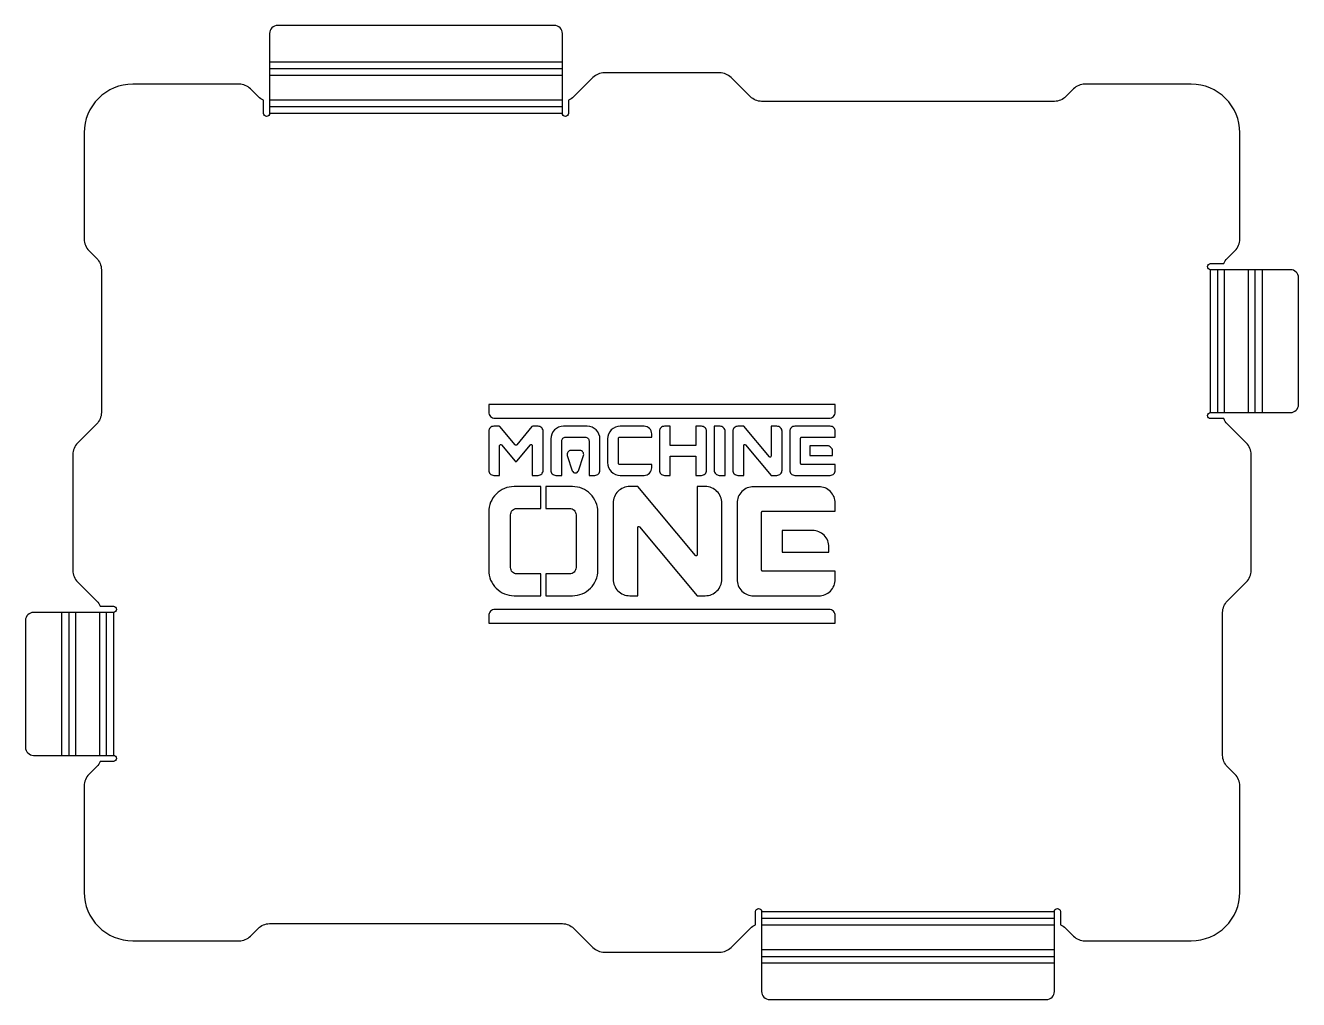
# Model space of a CAD drawing. Header units: inches. Extents: x -14.3 to 25.1, y -18.4 to 11.7.
import ezdxf

# ---------------------------------------------------------------- set-up
doc = ezdxf.new("R2010")
doc.units = ezdxf.units.IN

msp = doc.modelspace()

# ---------------------------------------------------------------- linework, layer by layer
at = {"layer": 'BEND'}
for p, q in [((2.279, 10.395), (-6.782, 10.395)), ((-6.782, 9.221), (2.279, 9.221)), ((22.551, 4.176), (22.551, -0.247)), ((23.725, -0.247), (23.725, 4.176)), ((-13, -6.429), (-13, -10.852)), ((-11.826, -10.852), (-11.826, -6.429)), ((17.507, -15.896), (8.446, -15.896)), ((8.446, -17.071), (17.507, -17.071))]:
    msp.add_line(p, q, dxfattribs=at)
at = {"layer": 'BEND_EXTENT'}
for p, q in [((-6.782, 10.607), (2.279, 10.607)), ((2.279, 10.183), (-6.782, 10.183)), ((-6.782, 9.433), (2.279, 9.433)), ((2.279, 9.009), (-6.782, 9.009)), ((22.339, -0.247), (22.339, 4.176)), ((22.763, 4.176), (22.763, -0.247)), ((23.513, -0.247), (23.513, 4.176)), ((23.937, 4.176), (23.937, -0.247)), ((-13.212, -10.852), (-13.212, -6.429)), ((-12.788, -6.429), (-12.788, -10.852)), ((-12.038, -10.852), (-12.038, -6.429)), ((-11.614, -6.429), (-11.614, -10.852)), ((8.446, -15.684), (17.507, -15.684)), ((17.507, -16.108), (8.446, -16.108)), ((8.446, -16.859), (17.507, -16.859)), ((17.507, -17.282), (8.446, -17.282))]:
    msp.add_line(p, q, dxfattribs=at)
at = {"layer": 'INTERIOR_PROFILES'}
for points in [[(0, -0.225, 0.414214), (0.197, -0.422), (10.528, -0.422, 0.414214), (10.725, -0.225), (10.725, 0), (0, 0)], [(0.818, -1.242), (0.347, -0.68, 0.221695), (0.323, -0.669), (0.157, -0.669, 0.414214), (0, -0.826), (0, -2.031, 0.414214), (0.157, -2.189), (0.338, -2.189), (0.338, -1.268, -0.700208), (0.393, -1.247), (0.818, -1.754, 0.466308), (0.867, -1.754), (1.292, -1.247, -0.700208), (1.347, -1.268), (1.347, -2.189), (1.528, -2.189, 0.414214), (1.685, -2.031), (1.685, -0.826, 0.414214), (1.528, -0.669), (1.362, -0.669, 0.221695), (1.338, -0.68), (0.867, -1.242, -0.466308)], [(2.377, -1.007), (2.986, -1.007, -0.414214), (3.104, -1.125), (3.104, -2.189), (3.284, -2.189, 0.414214), (3.442, -2.031), (3.442, -1.062, 0.414214), (3.048, -0.669), (2.315, -0.669, 0.414214), (1.921, -1.062), (1.921, -2.031, 0.414214), (2.079, -2.189), (2.259, -2.189), (2.259, -1.125, -0.414214)], [(4.047, -1.851, -0.414214), (4.016, -1.82), (4.016, -1.038, -0.414214), (4.047, -1.007), (5.044, -1.007), (5.044, -0.905, 0.414214), (4.808, -0.669), (4.071, -0.669, 0.414214), (3.678, -1.062), (3.678, -1.795, 0.414214), (4.071, -2.189), (4.808, -2.189, 0.414214), (5.044, -1.953), (5.044, -1.851)], [(6.585, -2.189, 0.414214), (6.742, -2.031), (6.742, -0.826, 0.414214), (6.585, -0.669), (6.405, -0.669), (6.405, -1.26), (5.618, -1.26), (5.618, -0.669), (5.438, -0.669, 0.414214), (5.281, -0.826), (5.281, -2.031, 0.414214), (5.438, -2.189), (5.618, -2.189), (5.618, -1.598), (6.405, -1.598), (6.405, -2.189)], [(7.136, -2.189), (7.316, -2.189), (7.316, -0.826, 0.414214), (7.159, -0.669), (6.979, -0.669), (6.979, -2.031, 0.414214)], [(7.89, -0.669), (7.71, -0.669, 0.414214), (7.553, -0.826), (7.553, -2.031, 0.414214), (7.71, -2.189), (7.89, -2.189), (7.89, -1.262, -0.700208), (7.946, -1.242), (8.741, -2.189), (8.921, -2.189, 0.414214), (9.079, -2.031), (9.079, -0.826, 0.414214), (8.921, -0.669), (8.741, -0.669), (8.741, -1.596, -0.700208), (8.685, -1.616)], [(9.472, -0.669, 0.414214), (9.315, -0.826), (9.315, -2.031, 0.414214), (9.472, -2.189), (10.568, -2.189, 0.414214), (10.725, -2.031), (10.725, -1.851), (9.684, -1.851, -0.414214), (9.653, -1.82), (9.653, -1.038, -0.414214), (9.684, -1.007), (10.725, -1.007), (10.725, -0.826, 0.414214), (10.568, -0.669)], [(2.933, -1.575, 0.512039), (2.821, -1.42), (2.542, -1.42, 0.512039), (2.43, -1.575), (2.587, -2.046, 0.720469), (2.776, -2.046)], [(9.938, -1.571), (10.638, -1.571), (10.638, -1.433, 0.414214), (10.481, -1.276), (9.938, -1.276)], [(1.61, -5.913), (1.61, -5.238), (0.872, -5.238, -0.414214), (0.676, -5.041), (0.676, -3.408, -0.414214), (0.872, -3.211), (1.61, -3.211), (1.61, -2.535), (0.787, -2.535, 0.414214), (0, -3.323), (0, -5.126, 0.414214), (0.787, -5.913)], [(1.768, -2.535), (1.768, -3.211), (2.506, -3.211, -0.414214), (2.702, -3.408), (2.702, -5.041, -0.414214), (2.506, -5.238), (1.768, -5.238), (1.768, -5.913), (2.591, -5.913, 0.414214), (3.378, -5.126), (3.378, -3.323, 0.414214), (2.591, -2.535)], [(3.85, -3.047), (3.85, -5.402, 0.414214), (4.362, -5.913), (4.61, -5.913), (4.61, -3.804, -0.700208), (4.666, -3.784), (6.453, -5.913), (6.701, -5.913, 0.414214), (7.213, -5.402), (7.213, -3.047, 0.414214), (6.701, -2.535), (6.453, -2.535), (6.453, -4.645, -0.700208), (6.397, -4.665), (4.61, -2.535), (4.362, -2.535, 0.414214)], [(7.685, -5.405, 0.414214), (8.197, -5.917), (10.213, -5.917, 0.414214), (10.725, -5.405), (10.725, -5.157), (8.476, -5.157, -0.414214), (8.445, -5.125), (8.445, -3.33, -0.414214), (8.476, -3.299), (10.725, -3.299), (10.725, -3.051, 0.414214), (10.213, -2.539), (8.197, -2.539, 0.414214), (7.685, -3.051)], [(9.082, -4.562), (10.53, -4.562), (10.53, -4.406, 0.414214), (10.018, -3.894), (9.082, -3.894)], [(0, -6.759), (10.725, -6.759), (10.725, -6.534, 0.414214), (10.528, -6.337), (0.197, -6.337, 0.414214), (0, -6.534)]]:
    msp.add_lwpolyline(points, format="xyb", close=True, dxfattribs=at)
at = {"layer": 'OUTER_PROFILES'}
msp.add_lwpolyline([(-11.019, 9.914, 0.414214), (-12.519, 8.414), (-12.519, 5.121, 0.198912), (-12.373, 4.767), (-12.135, 4.53, -0.198912), (-11.989, 4.176), (-11.989, -0.247, -0.198912), (-12.135, -0.6), (-12.726, -1.191, 0.198912), (-12.873, -1.545), (-12.873, -5.131, 0.198912), (-12.726, -5.484), (-12.135, -6.075, -0.100641), (-12.025, -6.241), (-11.614, -6.241, -1), (-11.614, -6.429), (-14.087, -6.429, 0.414214), (-14.337, -6.679), (-14.337, -10.602, 0.414214), (-14.087, -10.852), (-11.614, -10.852, -1), (-11.614, -11.039), (-12.025, -11.039, -0.100641), (-12.135, -11.206), (-12.373, -11.443, 0.198912), (-12.519, -11.797), (-12.519, -15.089, 0.414214), (-11.019, -16.589), (-7.726, -16.589, 0.198912), (-7.373, -16.443), (-7.135, -16.206, -0.198912), (-6.782, -16.059), (2.279, -16.059, -0.198912), (2.632, -16.206), (3.223, -16.797, 0.198912), (3.577, -16.943), (7.148, -16.943, 0.198912), (7.502, -16.797), (8.093, -16.206, -0.100641), (8.259, -16.096), (8.259, -15.684, -1), (8.446, -15.684), (8.446, -18.158, 0.414214), (8.696, -18.408), (17.257, -18.408, 0.414214), (17.507, -18.158), (17.507, -15.684, -1), (17.694, -15.684), (17.694, -16.096, -0.100641), (17.86, -16.206), (18.098, -16.443, 0.198912), (18.451, -16.589), (21.744, -16.589, 0.414214), (23.244, -15.089), (23.244, -11.797, 0.198912), (23.098, -11.443), (22.86, -11.206, -0.198912), (22.714, -10.852), (22.714, -6.429, -0.198912), (22.86, -6.075), (23.451, -5.484, 0.198912), (23.598, -5.131), (23.598, -1.545, 0.198912), (23.451, -1.191), (22.86, -0.6, -0.100641), (22.75, -0.434), (22.339, -0.434, -1), (22.339, -0.247), (24.812, -0.247, 0.414214), (25.062, 0.003), (25.062, 3.926, 0.414214), (24.812, 4.176), (22.339, 4.176, -1), (22.339, 4.364), (22.75, 4.364, -0.100641), (22.86, 4.53), (23.098, 4.767, 0.198912), (23.244, 5.121), (23.244, 8.414, 0.414214), (21.744, 9.914), (18.451, 9.914, 0.198912), (18.098, 9.767), (17.86, 9.53, -0.198912), (17.507, 9.384), (8.446, 9.384, -0.198912), (8.093, 9.53), (7.502, 10.121, 0.198912), (7.148, 10.267), (3.577, 10.267, 0.198912), (3.223, 10.121), (2.632, 9.53, -0.100641), (2.466, 9.42), (2.466, 9.009, -1), (2.279, 9.009), (2.279, 11.482, 0.414214), (2.029, 11.732), (-6.532, 11.732, 0.414214), (-6.782, 11.482), (-6.782, 9.009, -1), (-6.969, 9.009), (-6.969, 9.42, -0.100641), (-7.135, 9.53), (-7.373, 9.767, 0.198912), (-7.726, 9.914)], format="xyb", close=True, dxfattribs=at)

doc.saveas('drawing.dxf')
